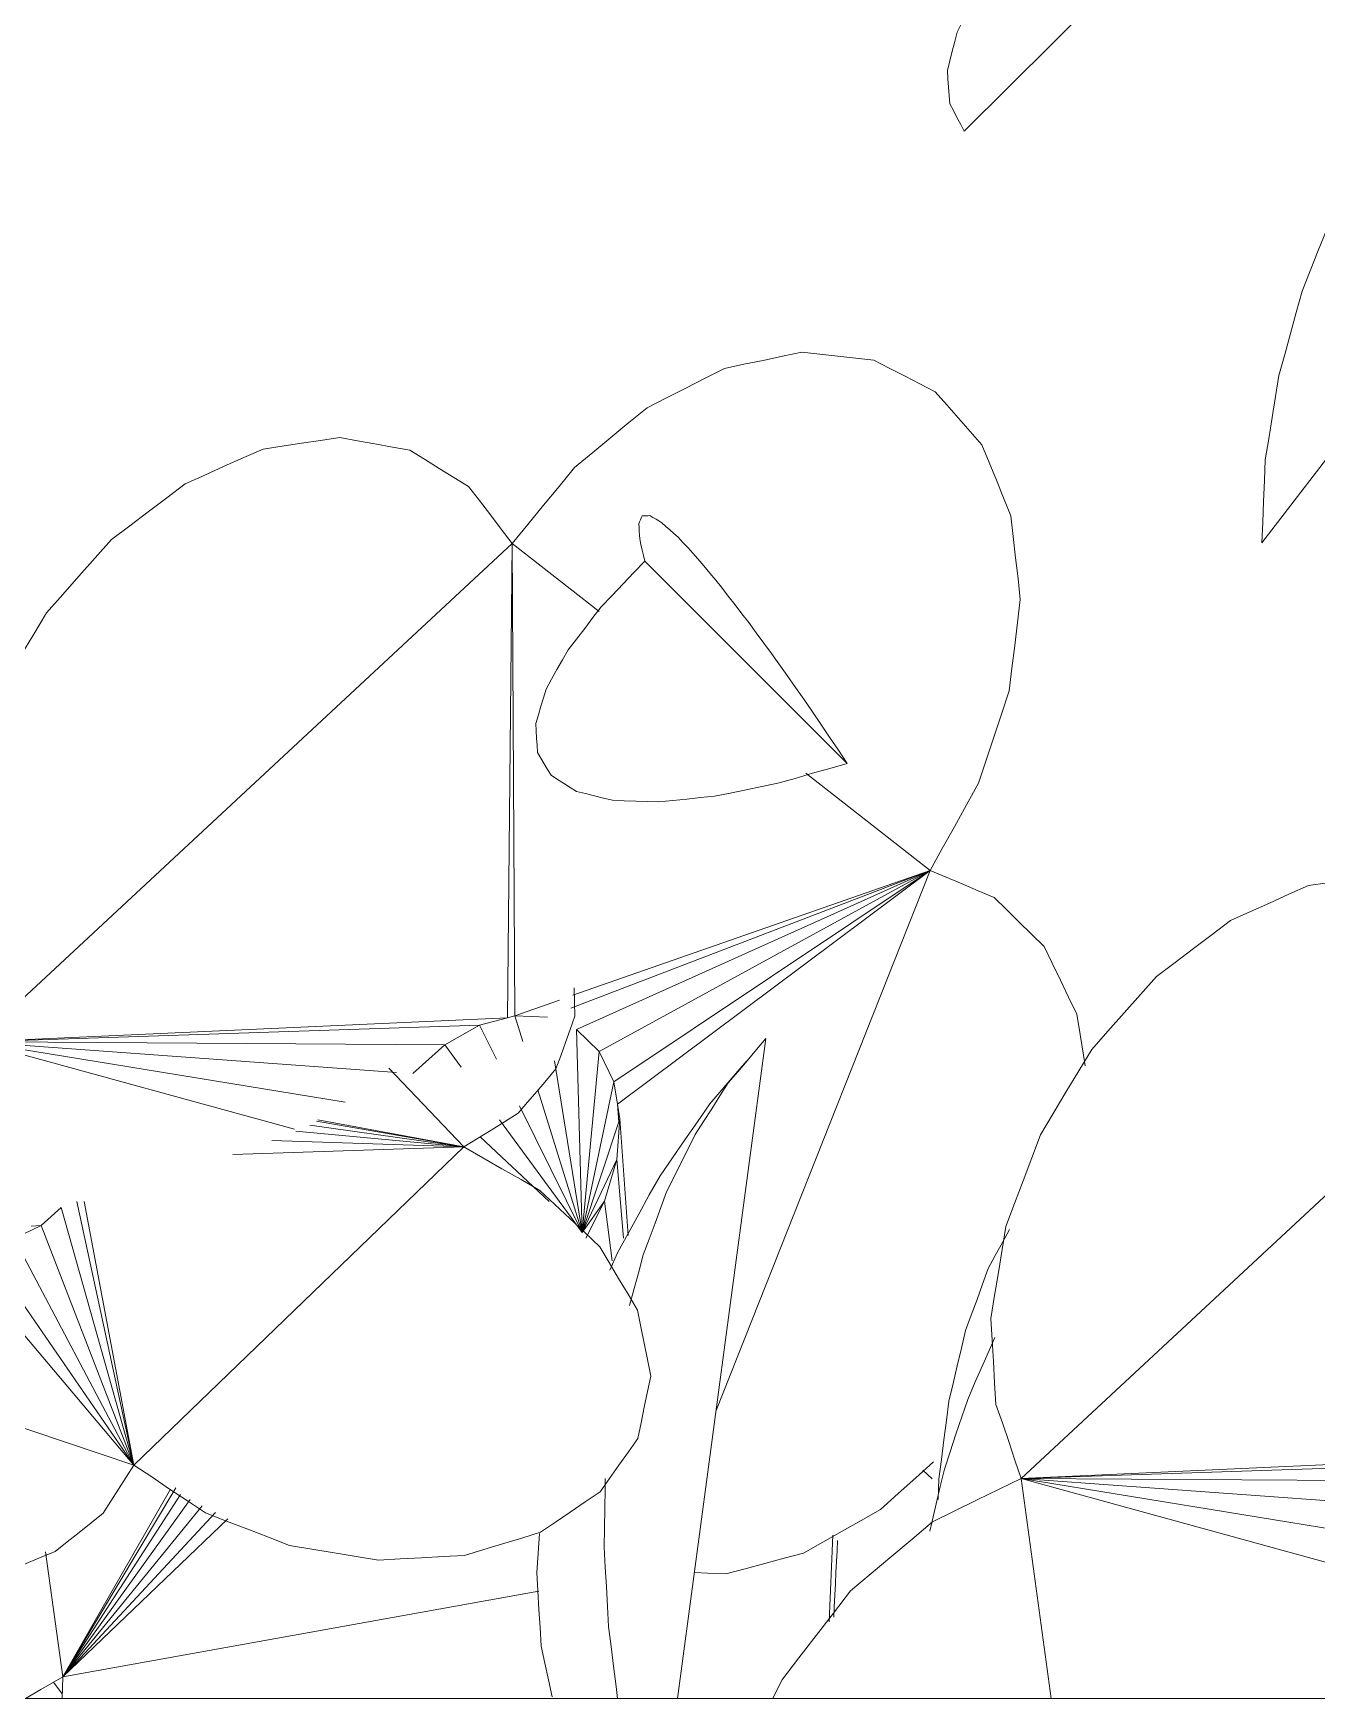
# Model space of a CAD drawing. Header units: metres. Extents: x -18.34 to -13.25, y -25.49 to -16.26.
# Drawn here: x -14.8983 to -14.8197, y -20.8112 to -20.7092 of the extents above; entities that cross this region are included whole.
import ezdxf

# ---------------------------------------------------------------- set-up
doc = ezdxf.new("R2010")
doc.units = ezdxf.units.M
for name, color, linetype, lineweight in [('Importações nas famílias', 7, 'Continuous', 5), ('Quadro estrutural', 7, 'Continuous', 5), ('Vegetação', 7, 'Continuous', 5)]:
    doc.layers.add(name, color=color, linetype=linetype, lineweight=lineweight)

# ---------------------------------------------------------------- blocks, each defined once
blk = doc.blocks.new('Planta_pergolado_12200 - plantas pergolado_skp_Component_12-V3972-Pavimento 02 - Executivo')
at = {"layer": 'Importações nas famílias', "color": 9}
blk.add_line((0.18222, 0.15956), (0.18151, 0.15902), dxfattribs=at)
blk = doc.blocks.new('Planta_pergolado_12200 - plantas pergolado_skp_Component_12-V2087-Pavimento 02 - Executivo')
at = {"layer": 'Importações nas famílias', "color": 9}
for p, q in [((0.19468, -0.10571), (0.1952, -0.1063)), ((0.19123, -0.1118), (0.18591, -0.11203)), ((0.19089, -0.11153), (0.19029, -0.11155))]:
    blk.add_line(p, q, dxfattribs=at)
at = {"layer": 'Importações nas famílias', "color": 9, "flags": 128}
for points in [[(0.18757, -0.11168), (0.18682, -0.11172), (0.18621, -0.11175)], [(0.19029, -0.11155), (0.18961, -0.11158), (0.18893, -0.11162), (0.18825, -0.11165), (0.18757, -0.11168)]]:
    blk.add_lwpolyline(points, dxfattribs=at)
blk = doc.blocks.new('Planta_pergolado_12200 - plantas pergolado_skp_Component_16-V3973-Pavimento 02 - Executivo')
blk.add_blockref('Planta_pergolado_12200 - plantas pergolado_skp_Component_12-V3972-Pavimento 02 - Executivo', (0, 0))
at = {"extrusion": (0, 0, -1), "zscale": -1, "rotation": 180}
blk.add_blockref('Planta_pergolado_12200 - plantas pergolado_skp_Component_12-V2087-Pavimento 02 - Executivo', (0, 0), dxfattribs=at)
blk = doc.blocks.new('Planta_pergolado_12200 - plantas pergolado_skp_-V4003-Pavimento 02 - Executivo')
blk.add_blockref('Planta_pergolado_12200 - plantas pergolado_skp_Component_16-V3973-Pavimento 02 - Executivo', (0, 0))
blk = doc.blocks.new('Planta_pergolado_12200 - plantas pergolado_skp_-V4061-Pavimento 02 - Executivo')
blk.add_blockref('Planta_pergolado_12200 - plantas pergolado_skp_-V4003-Pavimento 02 - Executivo', (0, 0))
blk = doc.blocks.new('Planta_pergolado_12200 - plantas pergolado_skp_Component_17-V4257-Pavimento 02 - Executivo')
at = {"layer": 'Importações nas famílias', "color": 9}
for p, q in [((0.2074, 0.18992), (0.23424, 0.19149)), ((0.21929, 0.17322), (0.23424, 0.19149)), ((0.21996, 0.17248), (0.23424, 0.19149)), ((0.22074, 0.17083), (0.23424, 0.19149)), ((0.23424, 0.19149), (0.22101, 0.16522)), ((0.23424, 0.19149), (0.22113, 0.16675)), ((0.22114, 0.16887), (0.23424, 0.19149)), ((0.23792, 0.16467), (0.23424, 0.19149)), ((0.2074, 0.18992), (0.19552, 0.15464)), ((0.2074, 0.18992), (0.2116, 0.17701)), ((0.2074, 0.18992), (0.21417, 0.17464)), ((0.2074, 0.18992), (0.21593, 0.17464)), ((0.2074, 0.18992), (0.21746, 0.17446)), ((0.2074, 0.18992), (0.21884, 0.17372)), ((0.2074, 0.18992), (0.21929, 0.17322)), ((0.20813, 0.17915), (0.2074, 0.18992)), ((0.2074, 0.18992), (0.20843, 0.17896)), ((0.2074, 0.18992), (0.20905, 0.17859)), ((0.2074, 0.18992), (0.21007, 0.17796)), ((0.21451, 0.17431), (0.21593, 0.17464)), ((0.21593, 0.17464), (0.21535, 0.174)), ((0.21593, 0.17464), (0.21746, 0.17446)), ((0.21584, 0.17305), (0.21746, 0.17446)), ((0.21884, 0.17372), (0.21665, 0.17229)), ((0.21746, 0.17446), (0.21884, 0.17372)), ((0.21884, 0.17372), (0.21929, 0.17322)), ((0.21733, 0.17128), (0.21996, 0.17248)), ((0.21929, 0.17322), (0.21996, 0.17248)), ((0.21996, 0.17248), (0.22074, 0.17083)), ((0.2181, 0.1701), (0.22074, 0.17083)), ((0.22074, 0.17083), (0.22114, 0.16887)), ((0.21904, 0.16868), (0.22114, 0.16887)), ((0.22114, 0.16887), (0.22113, 0.16675)), ((0.22022, 0.16684), (0.22113, 0.16675)), ((0.22113, 0.16675), (0.22088, 0.16549)), ((0.20902, 0.16604), (0.19552, 0.15464)), ((0.20901, 0.16392), (0.20902, 0.16604)), ((0.20901, 0.16392), (0.19552, 0.15464)), ((0.20909, 0.16353), (0.20901, 0.16392)), ((0.20909, 0.16353), (0.20941, 0.16197)), ((0.20947, 0.16277), (0.20941, 0.16197)), ((0.24531, 0.16268), (0.24456, 0.16187)), ((0.19552, 0.15464), (0.20941, 0.16197)), ((0.20941, 0.16197), (0.21019, 0.16031)), ((0.19552, 0.15464), (0.21019, 0.16031)), ((0.21016, 0.16093), (0.21019, 0.16031)), ((0.21019, 0.16031), (0.21131, 0.15908)), ((0.21131, 0.15908), (0.19552, 0.15464)), ((0.21166, 0.15812), (0.19552, 0.15464)), ((0.19552, 0.15464), (0.21166, 0.15767)), ((0.21501, 0.13441), (0.19552, 0.15464)), ((0.21454, 0.14856), (0.21501, 0.13441)), ((0.21541, 0.14617), (0.21501, 0.13441)), ((0.21598, 0.1447), (0.21501, 0.13441)), ((0.21635, 0.14385), (0.21501, 0.13441)), ((0.21658, 0.14344), (0.21501, 0.13441)), ((0.21667, 0.14336), (0.21501, 0.13441)), ((0.21501, 0.13441), (0.21984, 0.13901))]:
    blk.add_line(p, q, dxfattribs=at)
at = {"layer": 'Importações nas famílias', "color": 9, "flags": 128}
for points in [[(0.21575, 0.20615), (0.2166, 0.20666), (0.21746, 0.20716), (0.21832, 0.20766), (0.21917, 0.20817)], [(0.21917, 0.20817), (0.22006, 0.20837), (0.22094, 0.20858), (0.22183, 0.20879), (0.22271, 0.20899)], [(0.22271, 0.20899), (0.22356, 0.20889), (0.22442, 0.20878), (0.22527, 0.20868), (0.22612, 0.20857)], [(0.22612, 0.20857), (0.22688, 0.20817), (0.22764, 0.20776), (0.22841, 0.20735), (0.22917, 0.20694)], [(0.21267, 0.20308), (0.21344, 0.20385), (0.21421, 0.20462), (0.21498, 0.20538), (0.21575, 0.20615)], [(0.22917, 0.20694), (0.22979, 0.20625), (0.23041, 0.20557), (0.23103, 0.20488), (0.23165, 0.20419)], [(0.23165, 0.20419), (0.23208, 0.20328), (0.23252, 0.20236), (0.23295, 0.20145), (0.23339, 0.20053)], [(0.21014, 0.19917), (0.21077, 0.20015), (0.21141, 0.20113), (0.21204, 0.2021), (0.21267, 0.20308)], [(0.23339, 0.20053), (0.23361, 0.19945), (0.23383, 0.19836), (0.23405, 0.19728), (0.23428, 0.1962)], [(0.20835, 0.19468), (0.2088, 0.1958), (0.20925, 0.19692), (0.20969, 0.19805), (0.21014, 0.19917)], [(0.23428, 0.1962), (0.23427, 0.19502), (0.23426, 0.19384), (0.23425, 0.19267), (0.23424, 0.19149)], [(0.2074, 0.18992), (0.20764, 0.19111), (0.20787, 0.1923), (0.20811, 0.19349), (0.20835, 0.19468)], [(0.23424, 0.19149), (0.23513, 0.19176), (0.23601, 0.19203), (0.23689, 0.19229), (0.23778, 0.19256)], [(0.23778, 0.19256), (0.23864, 0.19252), (0.23951, 0.19248), (0.24037, 0.19244), (0.24123, 0.19239)], [(0.24123, 0.19239), (0.24202, 0.19204), (0.2428, 0.19169), (0.24359, 0.19134), (0.24437, 0.19099)], [(0.24437, 0.19099), (0.24502, 0.19036), (0.24567, 0.18972), (0.24633, 0.18909), (0.24698, 0.18846)], [(0.19705, 0.18822), (0.19792, 0.18867), (0.19878, 0.18911), (0.19965, 0.18956), (0.20052, 0.19001)], [(0.20052, 0.19001), (0.2014, 0.19015), (0.20228, 0.1903), (0.20316, 0.19044), (0.20405, 0.19059)], [(0.20405, 0.19059), (0.20489, 0.19042), (0.20572, 0.19025), (0.20656, 0.19009), (0.2074, 0.18992)], [(0.19388, 0.18535), (0.19467, 0.18607), (0.19547, 0.18678), (0.19626, 0.1875), (0.19705, 0.18822)], [(0.24698, 0.18846), (0.24745, 0.18758), (0.24793, 0.18671), (0.2484, 0.18583), (0.24888, 0.18496)], [(0.19123, 0.18158), (0.19189, 0.18252), (0.19256, 0.18347), (0.19322, 0.18441), (0.19388, 0.18535)], [(0.24888, 0.18496), (0.24915, 0.1839), (0.24941, 0.18285), (0.24968, 0.18179), (0.24994, 0.18074)], [(0.18928, 0.17719), (0.18977, 0.17829), (0.19026, 0.17938), (0.19074, 0.18048), (0.19123, 0.18158)], [(0.24994, 0.18074), (0.24998, 0.17957), (0.25002, 0.17841), (0.25006, 0.17725), (0.2501, 0.17608)], [(0.18816, 0.17245), (0.18844, 0.17364), (0.18872, 0.17482), (0.189, 0.176), (0.18928, 0.17719)], [(0.2501, 0.17608), (0.24991, 0.17489), (0.24971, 0.17369), (0.24952, 0.1725), (0.24933, 0.1713)], [(0.18794, 0.16771), (0.18799, 0.1689), (0.18805, 0.17008), (0.1881, 0.17127), (0.18816, 0.17245)], [(0.24933, 0.1713), (0.24892, 0.17016), (0.24851, 0.16902), (0.24811, 0.16788), (0.2477, 0.16674)], [(0.18864, 0.16328), (0.18847, 0.16439), (0.18829, 0.16549), (0.18812, 0.1666), (0.18794, 0.16771)], [(0.2477, 0.16674), (0.2471, 0.16572), (0.2465, 0.16471), (0.2459, 0.1637), (0.24531, 0.16268)], [(0.19022, 0.15946), (0.18983, 0.16041), (0.18943, 0.16137), (0.18904, 0.16232), (0.18864, 0.16328)], [(0.19257, 0.15651), (0.19198, 0.15725), (0.19139, 0.15799), (0.19081, 0.15872), (0.19022, 0.15946)], [(0.19552, 0.15464), (0.19478, 0.15511), (0.19404, 0.15558), (0.1933, 0.15605), (0.19257, 0.15651)], [(0.19259, 0.15024), (0.19332, 0.15134), (0.19405, 0.15244), (0.19479, 0.15354), (0.19552, 0.15464)], [(0.1906, 0.14509), (0.1911, 0.14638), (0.19159, 0.14766), (0.19209, 0.14895), (0.19259, 0.15024)], [(0.1897, 0.13964), (0.18992, 0.14101), (0.19015, 0.14237), (0.19037, 0.14373), (0.1906, 0.14509)], [(0.18998, 0.13437), (0.18991, 0.13569), (0.18984, 0.13701), (0.18977, 0.13832), (0.1897, 0.13964)], [(0.19141, 0.12971), (0.19105, 0.13087), (0.19069, 0.13204), (0.19034, 0.1332), (0.18998, 0.13437)], [(0.21501, 0.13441), (0.21434, 0.13325), (0.21367, 0.13208), (0.21301, 0.13091), (0.21234, 0.12975)], [(0.21707, 0.13109), (0.21655, 0.13192), (0.21604, 0.13275), (0.21553, 0.13358), (0.21501, 0.13441)], [(0.2198, 0.12877), (0.21911, 0.12935), (0.21843, 0.12993), (0.21775, 0.13051), (0.21707, 0.13109)], [(0.19387, 0.12607), (0.19326, 0.12698), (0.19264, 0.12789), (0.19203, 0.1288), (0.19141, 0.12971)], [(0.21234, 0.12975), (0.21148, 0.12883), (0.21062, 0.12792), (0.20976, 0.12701), (0.2089, 0.12609)], [(0.22302, 0.12761), (0.22221, 0.1279), (0.22141, 0.12819), (0.2206, 0.12848), (0.2198, 0.12877)], [(0.22476, 0.12765), (0.22389, 0.12763), (0.22302, 0.12761)], [(0.19715, 0.12375), (0.19633, 0.12433), (0.19551, 0.12491), (0.19469, 0.12549), (0.19387, 0.12607)], [(0.2089, 0.12609), (0.20793, 0.12551), (0.20695, 0.12493), (0.20598, 0.12435), (0.205, 0.12377)], [(0.20097, 0.12296), (0.20002, 0.12316), (0.19906, 0.12336), (0.19811, 0.12355), (0.19715, 0.12375)], [(0.205, 0.12377), (0.20399, 0.12357), (0.20299, 0.12336), (0.20198, 0.12316), (0.20097, 0.12296)]]:
    blk.add_lwpolyline(points, dxfattribs=at)
blk = doc.blocks.new('Planta_pergolado_12200 - plantas pergolado_skp_Component_16-V4258-Pavimento 02 - Executivo')
blk.add_blockref('Planta_pergolado_12200 - plantas pergolado_skp_Component_17-V4257-Pavimento 02 - Executivo', (0, 0))
blk = doc.blocks.new('Planta_pergolado_12200 - plantas pergolado_skp_Component_17-V4276-Pavimento 02 - Executivo')
at = {"layer": 'Importações nas famílias', "color": 9}
for p, q in [((0.18234, 0.11493), (0.18121, 0.11548)), ((0.1947, 0.10026), (0.18121, 0.09842)), ((0.18814, 0.07639), (0.1947, 0.10026)), ((0.19059, 0.07515), (0.1947, 0.10026)), ((0.19276, 0.07349), (0.1947, 0.10026)), ((0.19451, 0.07154), (0.1947, 0.10026)), ((0.1947, 0.10026), (0.22524, 0.06741)), ((0.19571, 0.06941), (0.1947, 0.10026)), ((0.19618, 0.06769), (0.1947, 0.10026)), ((0.18121, 0.08037), (0.18814, 0.07639)), ((0.18558, 0.07714), (0.18121, 0.07975)), ((0.18308, 0.07733), (0.18121, 0.07854)), ((0.18121, 0.07702), (0.18308, 0.07733)), ((0.18301, 0.06312), (0.18308, 0.07733)), ((0.18301, 0.06312), (0.18558, 0.07714)), ((0.18308, 0.07733), (0.18558, 0.07714)), ((0.18558, 0.07714), (0.18814, 0.07639)), ((0.18301, 0.06312), (0.18814, 0.07639)), ((0.19059, 0.07515), (0.18814, 0.07639)), ((0.18301, 0.06312), (0.18121, 0.07454)), ((0.18301, 0.06312), (0.19059, 0.07515)), ((0.19276, 0.07349), (0.19059, 0.07515)), ((0.18301, 0.06312), (0.19276, 0.07349)), ((0.19451, 0.07154), (0.19276, 0.07349)), ((0.18301, 0.06312), (0.19451, 0.07154)), ((0.19571, 0.06941), (0.19451, 0.07154)), ((0.18301, 0.06312), (0.19571, 0.06941)), ((0.19618, 0.06769), (0.19571, 0.06941)), ((0.18301, 0.06312), (0.18121, 0.06887)), ((0.19629, 0.06726), (0.19618, 0.06769)), ((0.22524, 0.06741), (0.19618, 0.06769)), ((0.19629, 0.06726), (0.22524, 0.06741)), ((0.22524, 0.06741), (0.22106, 0.06208)), ((0.18121, 0.06697), (0.18301, 0.06312)), ((0.18301, 0.06312), (0.19629, 0.06726)), ((0.19621, 0.06524), (0.19629, 0.06726)), ((0.2052, 0.0418), (0.19629, 0.06726)), ((0.18301, 0.06312), (0.18121, 0.06599)), ((0.18301, 0.06312), (0.18121, 0.06536)), ((0.18301, 0.06312), (0.18121, 0.06491)), ((0.18121, 0.06453), (0.18301, 0.06312)), ((0.18301, 0.06312), (0.19621, 0.06524)), ((0.19546, 0.06347), (0.19621, 0.06524)), ((0.2052, 0.0418), (0.19621, 0.06524)), ((0.18301, 0.06312), (0.18121, 0.06414)), ((0.18121, 0.06396), (0.18247, 0.063)), ((0.18301, 0.06312), (0.19546, 0.06347)), ((0.19411, 0.06209), (0.19546, 0.06347)), ((0.19546, 0.06347), (0.2052, 0.0418)), ((0.18121, 0.06273), (0.18247, 0.063)), ((0.18247, 0.063), (0.18301, 0.06312)), ((0.18247, 0.063), (0.18492, 0.06175)), ((0.18301, 0.06312), (0.18748, 0.06101)), ((0.18998, 0.06082), (0.18301, 0.06312)), ((0.18301, 0.06312), (0.19411, 0.06209)), ((0.18301, 0.06312), (0.19224, 0.06118)), ((0.18492, 0.06175), (0.18301, 0.06312)), ((0.18121, 0.06127), (0.18479, 0.06174)), ((0.18492, 0.06175), (0.18748, 0.06101)), ((0.19224, 0.06118), (0.19411, 0.06209)), ((0.19411, 0.06209), (0.2052, 0.0418)), ((0.18228, 0.06056), (0.18748, 0.06101)), ((0.18282, 0.0603), (0.18998, 0.06082)), ((0.18748, 0.06101), (0.18998, 0.06082)), ((0.18978, 0.06088), (0.19088, 0.06096)), ((0.18998, 0.06082), (0.19088, 0.06096)), ((0.19088, 0.06096), (0.19224, 0.06118)), ((0.19088, 0.06096), (0.2052, 0.0418)), ((0.19224, 0.06118), (0.2052, 0.0418)), ((0.18121, 0.05131), (0.2052, 0.0418)), ((0.21116, 0.04942), (0.2052, 0.0418))]:
    blk.add_line(p, q, dxfattribs=at)
at = {"layer": 'Importações nas famílias', "color": 9, "flags": 128}
for points in [[(0.18781, 0.11072), (0.18644, 0.11177), (0.18508, 0.11282), (0.18371, 0.11388), (0.18234, 0.11493)], [(0.19205, 0.10569), (0.19099, 0.10695), (0.18993, 0.1082), (0.18887, 0.10946), (0.18781, 0.11072)], [(0.1947, 0.10026), (0.19404, 0.10162), (0.19338, 0.10297), (0.19272, 0.10433), (0.19205, 0.10569)], [(0.20449, 0.10213), (0.20318, 0.10205), (0.20186, 0.10197), (0.20055, 0.10189), (0.19923, 0.10181)], [(0.21013, 0.1012), (0.20872, 0.10143), (0.20731, 0.10166), (0.2059, 0.10189), (0.20449, 0.10213)], [(0.19923, 0.10181), (0.1981, 0.10142), (0.19697, 0.10103), (0.19583, 0.10065), (0.1947, 0.10026)], [(0.21575, 0.09909), (0.21435, 0.09962), (0.21294, 0.10015), (0.21154, 0.10067), (0.21013, 0.1012)], [(0.22098, 0.09594), (0.21968, 0.09673), (0.21837, 0.09752), (0.21706, 0.0983), (0.21575, 0.09909)], [(0.22546, 0.09197), (0.22434, 0.09296), (0.22322, 0.09395), (0.2221, 0.09495), (0.22098, 0.09594)], [(0.22889, 0.08744), (0.22803, 0.08857), (0.22717, 0.0897), (0.22632, 0.09084), (0.22546, 0.09197)], [(0.23102, 0.08267), (0.23049, 0.08386), (0.22995, 0.08505), (0.22942, 0.08625), (0.22889, 0.08744)], [(0.23172, 0.07797), (0.23154, 0.07915), (0.23137, 0.08032), (0.2312, 0.08149), (0.23102, 0.08267)], [(0.23094, 0.07368), (0.23113, 0.07475), (0.23133, 0.07583), (0.23152, 0.0769), (0.23172, 0.07797)], [(0.22873, 0.07008), (0.22928, 0.07098), (0.22983, 0.07188), (0.23038, 0.07278), (0.23094, 0.07368)], [(0.22524, 0.06741), (0.22611, 0.06808), (0.22698, 0.06874), (0.22785, 0.06941), (0.22873, 0.07008)], [(0.22989, 0.06358), (0.22873, 0.06454), (0.22756, 0.0655), (0.2264, 0.06646), (0.22524, 0.06741)], [(0.23355, 0.05914), (0.23263, 0.06025), (0.23172, 0.06136), (0.23081, 0.06247), (0.22989, 0.06358)], [(0.23595, 0.05439), (0.23535, 0.05558), (0.23475, 0.05677), (0.23415, 0.05796), (0.23355, 0.05914)], [(0.23695, 0.04966), (0.2367, 0.05084), (0.23645, 0.05202), (0.2362, 0.05321), (0.23595, 0.05439)], [(0.23646, 0.04526), (0.23658, 0.04636), (0.2367, 0.04746), (0.23683, 0.04856), (0.23695, 0.04966)], [(0.23453, 0.0415), (0.23501, 0.04244), (0.23549, 0.04338), (0.23598, 0.04432), (0.23646, 0.04526)], [(0.20355, 0.03789), (0.20396, 0.03886), (0.20437, 0.03984), (0.20479, 0.04082), (0.2052, 0.0418)], [(0.2052, 0.0418), (0.20653, 0.04106), (0.20787, 0.04032), (0.2092, 0.03958), (0.21054, 0.03884)], [(0.23127, 0.03863), (0.23209, 0.03935), (0.2329, 0.04006), (0.23371, 0.04078), (0.23453, 0.0415)], [(0.21054, 0.03884), (0.21195, 0.03837), (0.21337, 0.0379), (0.21478, 0.03743), (0.2162, 0.03696)], [(0.20054, 0.03482), (0.20129, 0.03559), (0.20204, 0.03635), (0.2028, 0.03712), (0.20355, 0.03789)], [(0.22693, 0.03685), (0.22802, 0.03729), (0.2291, 0.03774), (0.23019, 0.03818), (0.23127, 0.03863)], [(0.2162, 0.03696), (0.21759, 0.03679), (0.21899, 0.03662)], [(0.22337, 0.03645), (0.22436, 0.03656), (0.22564, 0.03671), (0.22693, 0.03685)], [(0.1964, 0.03281), (0.19743, 0.03331), (0.19847, 0.03382), (0.19951, 0.03432), (0.20054, 0.03482)], [(0.19139, 0.03199), (0.19264, 0.0322), (0.19389, 0.0324), (0.19514, 0.03261), (0.1964, 0.03281)], [(0.18797, 0.03226), (0.18862, 0.03221), (0.19, 0.0321), (0.19139, 0.03199)]]:
    blk.add_lwpolyline(points, dxfattribs=at)
blk = doc.blocks.new('Planta_pergolado_12200 - plantas pergolado_skp_Component_16-V4277-Pavimento 02 - Executivo')
blk.add_blockref('Planta_pergolado_12200 - plantas pergolado_skp_Component_17-V4276-Pavimento 02 - Executivo', (0, 0))
blk = doc.blocks.new('Planta_pergolado_12200 - plantas pergolado_skp_Component_12-V2465-Pavimento 02 - Executivo')
at = {"layer": 'Importações nas famílias', "color": 9}
for p, q in [((0.29165, -0.05509), (0.25202, -0.08551)), ((0.29337, -0.06061), (0.29364, -0.0597))]:
    blk.add_line(p, q, dxfattribs=at)
at = {"layer": 'Importações nas famílias', "color": 9, "flags": 128}
for points in [[(0.29141, -0.06464), (0.2919, -0.06363), (0.29239, -0.06263), (0.29288, -0.06162), (0.29337, -0.06061)], [(0.28874, -0.06854), (0.28941, -0.06757), (0.29007, -0.06659), (0.29074, -0.06562), (0.29141, -0.06464)], [(0.28542, -0.07221), (0.28625, -0.0713), (0.28708, -0.07038), (0.28791, -0.06946), (0.28874, -0.06854)], [(0.28153, -0.07558), (0.28251, -0.07474), (0.28348, -0.0739), (0.28445, -0.07305), (0.28542, -0.07221)], [(0.27717, -0.07855), (0.27826, -0.0778), (0.27935, -0.07706), (0.28044, -0.07632), (0.28153, -0.07558)], [(0.27243, -0.08106), (0.27362, -0.08043), (0.2748, -0.0798), (0.27598, -0.07918), (0.27717, -0.07855)], [(0.26743, -0.08305), (0.26868, -0.08255), (0.26993, -0.08206), (0.27118, -0.08156), (0.27243, -0.08106)], [(0.26228, -0.08448), (0.26356, -0.08412), (0.26485, -0.08377), (0.26614, -0.08341), (0.26743, -0.08305)], [(0.2571, -0.08531), (0.25839, -0.0851), (0.25969, -0.08489), (0.26098, -0.08469), (0.26228, -0.08448)], [(0.25202, -0.08551), (0.25329, -0.08546), (0.25456, -0.08541), (0.25583, -0.08536), (0.2571, -0.08531)]]:
    blk.add_lwpolyline(points, dxfattribs=at)
blk = doc.blocks.new('Planta_pergolado_12200 - plantas pergolado_skp_Component_12-V1346-Pavimento 02 - Executivo')
at = {"layer": 'Importações nas famílias', "color": 9}
blk.add_line((0.1515, -0.12219), (0.12066, -0.15316), dxfattribs=at)
at = {"layer": 'Importações nas famílias', "color": 9, "flags": 128}
for points in [[(0.14923, -0.12704), (0.1498, -0.12583), (0.15036, -0.12462), (0.15093, -0.1234), (0.1515, -0.12219)], [(0.1515, -0.12219), (0.15149, -0.12306), (0.15148, -0.12393), (0.15148, -0.1248), (0.15147, -0.12567)], [(0.15147, -0.12567), (0.15133, -0.12653), (0.1512, -0.12739), (0.15106, -0.12825), (0.15092, -0.12911)], [(0.14669, -0.13179), (0.14733, -0.1306), (0.14796, -0.12942), (0.1486, -0.12823), (0.14923, -0.12704)], [(0.15092, -0.12911), (0.15065, -0.12994), (0.15039, -0.13078), (0.15012, -0.13162), (0.14985, -0.13245)], [(0.14394, -0.13632), (0.14463, -0.13519), (0.14532, -0.13405), (0.146, -0.13292), (0.14669, -0.13179)], [(0.14985, -0.13245), (0.14946, -0.13326), (0.14907, -0.13407), (0.14867, -0.13487), (0.14828, -0.13568)], [(0.14828, -0.13568), (0.14776, -0.13644), (0.14725, -0.13721), (0.14673, -0.13797), (0.14622, -0.13874)], [(0.14104, -0.14052), (0.14176, -0.13947), (0.14249, -0.13842), (0.14321, -0.13737), (0.14394, -0.13632)], [(0.14622, -0.13874), (0.14559, -0.13946), (0.14496, -0.14018), (0.14432, -0.14089), (0.14369, -0.14161)], [(0.13806, -0.1443), (0.13881, -0.14335), (0.13955, -0.14241), (0.1403, -0.14146), (0.14104, -0.14052)], [(0.14369, -0.14161), (0.14295, -0.14227), (0.14221, -0.14293), (0.14147, -0.14359), (0.14073, -0.14425)], [(0.13507, -0.14757), (0.13582, -0.14675), (0.13657, -0.14593), (0.13731, -0.14512), (0.13806, -0.1443)], [(0.14073, -0.14425), (0.13989, -0.14485), (0.13905, -0.14545), (0.1382, -0.14604), (0.13736, -0.14664)], [(0.13736, -0.14664), (0.13643, -0.14717), (0.1355, -0.1477), (0.13456, -0.14822), (0.13393, -0.14858)], [(0.13214, -0.15024), (0.13287, -0.14957), (0.13361, -0.14891), (0.13434, -0.14824), (0.13507, -0.14757)], [(0.12934, -0.15227), (0.13004, -0.15176), (0.13074, -0.15126), (0.13144, -0.15075), (0.13214, -0.15024)], [(0.12673, -0.1536), (0.12739, -0.15327), (0.12804, -0.15293), (0.12869, -0.1526), (0.12934, -0.15227)], [(0.12066, -0.15316), (0.12108, -0.15338), (0.1215, -0.15361), (0.12192, -0.15383), (0.12234, -0.15405)], [(0.12234, -0.15405), (0.12285, -0.15409), (0.12336, -0.15412), (0.12387, -0.15416), (0.12438, -0.1542)], [(0.12438, -0.1542), (0.12497, -0.15405), (0.12556, -0.1539), (0.12615, -0.15375), (0.12673, -0.1536)]]:
    blk.add_lwpolyline(points, dxfattribs=at)
blk = doc.blocks.new('Planta_pergolado_12200 - plantas pergolado_skp_Component_12-V4286-Pavimento 02 - Executivo')
at = {"layer": 'Importações nas famílias', "color": 9}
for p, q in [((0.20853, 0.125), (0.20746, 0.12547)), ((0.18121, 0.12132), (0.22166, 0.11591))]:
    blk.add_line(p, q, dxfattribs=at)
at = {"layer": 'Importações nas famílias', "color": 9, "flags": 128}
for points in [[(0.18443, 0.12967), (0.18339, 0.12945), (0.18236, 0.12923), (0.18132, 0.129)], [(0.18894, 0.12995), (0.18781, 0.12988), (0.18668, 0.12981), (0.18556, 0.12974), (0.18443, 0.12967)], [(0.19133, 0.12978), (0.19013, 0.12987), (0.18894, 0.12995)], [(0.18121, 0.12499), (0.18196, 0.12508), (0.18319, 0.12524), (0.18441, 0.12539), (0.18563, 0.12555)], [(0.18563, 0.12555), (0.18685, 0.12561), (0.18806, 0.12568), (0.18927, 0.12575), (0.19048, 0.12582)], [(0.19048, 0.12582), (0.19167, 0.1258), (0.19286, 0.12578), (0.19405, 0.12576), (0.1947, 0.12575)], [(0.21324, 0.12239), (0.21207, 0.12305), (0.21089, 0.1237), (0.20971, 0.12435), (0.20853, 0.125)], [(0.20529, 0.12426), (0.20633, 0.12398), (0.20736, 0.1237), (0.2084, 0.12342)], [(0.2084, 0.12342), (0.20937, 0.12306), (0.21033, 0.1227), (0.2113, 0.12235), (0.21226, 0.12199)], [(0.21226, 0.12199), (0.21314, 0.12155), (0.21402, 0.12111), (0.2149, 0.12068), (0.21578, 0.12024)], [(0.21765, 0.11934), (0.21655, 0.1201), (0.21545, 0.12087), (0.21435, 0.12163), (0.21324, 0.12239)], [(0.21578, 0.12024), (0.21657, 0.11973), (0.21735, 0.11923), (0.21814, 0.11872), (0.21893, 0.11821)], [(0.22029, 0.11708), (0.21965, 0.11762), (0.21865, 0.11848), (0.21765, 0.11934)], [(0.21893, 0.11821), (0.21961, 0.11763), (0.22029, 0.11706), (0.22097, 0.11649), (0.22166, 0.11591)]]:
    blk.add_lwpolyline(points, dxfattribs=at)
blk = doc.blocks.new('Planta_pergolado_12200 - plantas pergolado_skp_Component_12-V2467-Pavimento 02 - Executivo')
at = {"layer": 'Importações nas famílias', "color": 9}
blk.add_line((0.19468, -0.10531), (0.19341, -0.10536), dxfattribs=at)
at = {"layer": 'Importações nas famílias', "color": 9, "flags": 128}
for points in [[(0.20995, -0.10098), (0.20915, -0.10142), (0.20836, -0.10185), (0.20756, -0.10228)], [(0.19954, -0.10354), (0.20061, -0.10308), (0.20167, -0.10261), (0.20273, -0.10215), (0.20334, -0.10188)], [(0.20756, -0.10228), (0.20661, -0.10263), (0.20566, -0.10297), (0.20471, -0.10332), (0.20376, -0.10367)], [(0.19527, -0.10497), (0.19634, -0.10462), (0.19741, -0.10426), (0.19848, -0.1039), (0.19954, -0.10354)], [(0.20376, -0.10367), (0.20268, -0.10392), (0.2016, -0.10418), (0.20052, -0.10443), (0.19943, -0.10469)], [(0.19148, -0.10586), (0.19209, -0.10572), (0.19315, -0.10547), (0.19421, -0.10522), (0.19527, -0.10497)], [(0.19943, -0.10469), (0.19825, -0.10484), (0.19706, -0.105), (0.19587, -0.10515), (0.19468, -0.10531)]]:
    blk.add_lwpolyline(points, dxfattribs=at)
blk = doc.blocks.new('Planta_pergolado_12200 - plantas pergolado_skp_Component_12-V2452-Pavimento 02 - Executivo')
at = {"layer": 'Importações nas famílias', "color": 9}
blk.add_line((0.21175, -0.04688), (0.22415, -0.05928), dxfattribs=at)
at = {"layer": 'Importações nas famílias', "color": 9, "flags": 128}
for points in [[(0.21054, -0.05114), (0.21084, -0.05007), (0.21115, -0.04901), (0.21145, -0.04794), (0.21175, -0.04688)], [(0.21175, -0.04688), (0.21256, -0.04742), (0.21336, -0.04796), (0.21416, -0.04851), (0.21497, -0.04905)], [(0.21497, -0.04905), (0.21569, -0.04955), (0.21641, -0.05006), (0.21714, -0.05056), (0.21786, -0.05107)], [(0.20975, -0.05502), (0.20994, -0.05405), (0.21014, -0.05308), (0.21034, -0.05211), (0.21054, -0.05114)], [(0.21786, -0.05107), (0.21849, -0.05153), (0.21913, -0.052), (0.21976, -0.05246), (0.2204, -0.05292)], [(0.2204, -0.05292), (0.22093, -0.05334), (0.22147, -0.05375), (0.22201, -0.05417), (0.22255, -0.05458)], [(0.2094, -0.05842), (0.20948, -0.05757), (0.20957, -0.05672), (0.20966, -0.05587), (0.20975, -0.05502)], [(0.22255, -0.05458), (0.22299, -0.05494), (0.22342, -0.05531), (0.22386, -0.05567), (0.2243, -0.05603)], [(0.2243, -0.05603), (0.22463, -0.05634), (0.22496, -0.05664), (0.22529, -0.05695), (0.22562, -0.05725)], [(0.22562, -0.05725), (0.22584, -0.0575), (0.22606, -0.05775), (0.22628, -0.05799), (0.2265, -0.05824)], [(0.2095, -0.06126), (0.20947, -0.06055), (0.20945, -0.05984), (0.20942, -0.05913), (0.2094, -0.05842)], [(0.2265, -0.05824), (0.22661, -0.05842), (0.22672, -0.0586), (0.22683, -0.05879), (0.22694, -0.05897)], [(0.22694, -0.05897), (0.22693, -0.05909), (0.22693, -0.05921), (0.22692, -0.05933), (0.22692, -0.05945)], [(0.22415, -0.05928), (0.22345, -0.05995), (0.22275, -0.06062), (0.22205, -0.06129), (0.22135, -0.06196)], [(0.22551, -0.0596), (0.22517, -0.05952), (0.22483, -0.05944), (0.22449, -0.05936), (0.22415, -0.05928)], [(0.22644, -0.05966), (0.22621, -0.05964), (0.22598, -0.05963), (0.22575, -0.05962), (0.22551, -0.0596)], [(0.22692, -0.05945), (0.2268, -0.0595), (0.22668, -0.05955), (0.22656, -0.05961), (0.22644, -0.05966)], [(0.21004, -0.06348), (0.20991, -0.06293), (0.20977, -0.06237), (0.20963, -0.06182), (0.2095, -0.06126)], [(0.22135, -0.06196), (0.22069, -0.06247), (0.22003, -0.06297), (0.21937, -0.06348), (0.21871, -0.06399)], [(0.21103, -0.06503), (0.21078, -0.06464), (0.21054, -0.06426), (0.21029, -0.06387), (0.21004, -0.06348)], [(0.21871, -0.06399), (0.21811, -0.06433), (0.21751, -0.06467), (0.21691, -0.065), (0.21631, -0.06534)], [(0.21242, -0.06586), (0.21207, -0.06566), (0.21173, -0.06545), (0.21138, -0.06524), (0.21103, -0.06503)], [(0.2142, -0.06597), (0.21376, -0.06594), (0.21331, -0.06592), (0.21287, -0.06589), (0.21242, -0.06586)], [(0.21631, -0.06534), (0.21578, -0.0655), (0.21526, -0.06565), (0.21473, -0.06581), (0.2142, -0.06597)]]:
    blk.add_lwpolyline(points, dxfattribs=at)
blk = doc.blocks.new('Planta_pergolado_12200 - plantas pergolado_skp_Component_17-V4287-Pavimento 02 - Executivo')
at = {"layer": 'Importações nas famílias', "color": 9}
for p, q in [((0.21609, 0.14479), (0.22145, 0.1643)), ((0.21775, 0.14169), (0.22145, 0.1643)), ((0.21958, 0.13854), (0.22145, 0.1643)), ((0.22126, 0.13558), (0.22145, 0.1643)), ((0.22145, 0.1643), (0.25199, 0.13146)), ((0.22247, 0.13345), (0.22145, 0.1643)), ((0.22293, 0.13174), (0.22145, 0.1643)), ((0.19021, 0.16004), (0.18255, 0.15899)), ((0.18255, 0.15899), (0.18121, 0.15903)), ((0.19372, 0.15178), (0.18255, 0.15899)), ((0.18255, 0.15899), (0.19341, 0.15119)), ((0.18255, 0.15899), (0.19303, 0.15044)), ((0.19412, 0.15207), (0.18255, 0.15899)), ((0.18255, 0.15899), (0.19405, 0.15239)), ((0.18779, 0.12981), (0.18255, 0.15899)), ((0.19222, 0.14887), (0.18255, 0.15899)), ((0.19261, 0.14963), (0.18255, 0.15899)), ((0.22126, 0.13558), (0.21951, 0.13754)), ((0.2199, 0.13458), (0.22126, 0.13558)), ((0.22247, 0.13345), (0.22126, 0.13558)), ((0.21166, 0.12918), (0.21563, 0.13341)), ((0.22038, 0.13242), (0.22247, 0.13345)), ((0.22293, 0.13174), (0.22247, 0.13345)), ((0.20976, 0.12716), (0.21667, 0.13222)), ((0.22305, 0.1313), (0.22293, 0.13174)), ((0.25199, 0.13146), (0.22293, 0.13174)), ((0.20976, 0.12716), (0.21752, 0.131)), ((0.22146, 0.13081), (0.22305, 0.1313)), ((0.22296, 0.12928), (0.22305, 0.1313)), ((0.22305, 0.1313), (0.25199, 0.13146)), ((0.22401, 0.12855), (0.22305, 0.1313)), ((0.25199, 0.13146), (0.24782, 0.12612)), ((0.20976, 0.12716), (0.21851, 0.12989)), ((0.20976, 0.12716), (0.22028, 0.12885)), ((0.23195, 0.10584), (0.22351, 0.12785)), ((0.23195, 0.10584), (0.2243, 0.12773)), ((0.20942, 0.12694), (0.21168, 0.1258)), ((0.20976, 0.12716), (0.22221, 0.12752)), ((0.20976, 0.12716), (0.21424, 0.12505)), ((0.21673, 0.12486), (0.20976, 0.12716)), ((0.20976, 0.12716), (0.22086, 0.12613)), ((0.20976, 0.12716), (0.21899, 0.12523)), ((0.21168, 0.1258), (0.20976, 0.12716)), ((0.22086, 0.12613), (0.22221, 0.12752)), ((0.22221, 0.12752), (0.23195, 0.10584)), ((0.20803, 0.12532), (0.21168, 0.1258)), ((0.21168, 0.1258), (0.21424, 0.12505)), ((0.21899, 0.12523), (0.22086, 0.12613)), ((0.22086, 0.12613), (0.23195, 0.10584)), ((0.20943, 0.12463), (0.21424, 0.12505)), ((0.20958, 0.12434), (0.21673, 0.12486)), ((0.21424, 0.12505), (0.21673, 0.12486)), ((0.21653, 0.12492), (0.21764, 0.12501)), ((0.21673, 0.12486), (0.21764, 0.12501)), ((0.21764, 0.12501), (0.21899, 0.12523)), ((0.21764, 0.12501), (0.23195, 0.10584)), ((0.21899, 0.12523), (0.23195, 0.10584)), ((0.19887, 0.11896), (0.23195, 0.10584)), ((0.23791, 0.11346), (0.23195, 0.10584))]:
    blk.add_line(p, q, dxfattribs=at)
at = {"layer": 'Importações nas famílias', "color": 9, "flags": 128}
for points in [[(0.24774, 0.15998), (0.24643, 0.16077), (0.24512, 0.16156), (0.24381, 0.16235), (0.24251, 0.16313)], [(0.18121, 0.16128), (0.18176, 0.16033), (0.18255, 0.15899)], [(0.25222, 0.15601), (0.2511, 0.157), (0.24998, 0.158), (0.24886, 0.15899), (0.24774, 0.15998)], [(0.25564, 0.15148), (0.25478, 0.15261), (0.25393, 0.15375), (0.25307, 0.15488), (0.25222, 0.15601)], [(0.25777, 0.14671), (0.25724, 0.1479), (0.25671, 0.1491), (0.25617, 0.15029), (0.25564, 0.15148)], [(0.25847, 0.14202), (0.2583, 0.14319), (0.25812, 0.14436), (0.25795, 0.14554), (0.25777, 0.14671)], [(0.25769, 0.13772), (0.25789, 0.13879), (0.25808, 0.13987), (0.25828, 0.14094), (0.25847, 0.14202)], [(0.25548, 0.13412), (0.25603, 0.13502), (0.25658, 0.13592), (0.25714, 0.13682), (0.25769, 0.13772)], [(0.25199, 0.13146), (0.25286, 0.13212), (0.25373, 0.13279), (0.25461, 0.13345), (0.25548, 0.13412)], [(0.25664, 0.12763), (0.25548, 0.12858), (0.25432, 0.12954), (0.25315, 0.1305), (0.25199, 0.13146)], [(0.2603, 0.12319), (0.25939, 0.1243), (0.25847, 0.12541), (0.25756, 0.12652), (0.25664, 0.12763)], [(0.26271, 0.11844), (0.26211, 0.11962), (0.2615, 0.12081), (0.2609, 0.122), (0.2603, 0.12319)], [(0.18893, 0.12029), (0.18889, 0.11949), (0.18885, 0.11837)], [(0.18885, 0.11837), (0.18917, 0.11717), (0.18949, 0.11598), (0.18981, 0.11479), (0.19013, 0.1136)], [(0.2637, 0.1137), (0.26345, 0.11488), (0.2632, 0.11607), (0.26296, 0.11725), (0.26271, 0.11844)], [(0.19013, 0.1136), (0.1908, 0.11242), (0.19147, 0.11124), (0.19213, 0.11007), (0.1928, 0.10889)], [(0.26321, 0.1093), (0.26334, 0.1104), (0.26346, 0.1115), (0.26358, 0.1126), (0.2637, 0.1137)], [(0.26128, 0.10554), (0.26176, 0.10648), (0.26225, 0.10742), (0.26273, 0.10836), (0.26321, 0.1093)], [(0.1928, 0.10889), (0.19377, 0.1078), (0.19474, 0.10672), (0.19571, 0.10563)], [(0.2303, 0.10193), (0.23071, 0.10291), (0.23113, 0.10388), (0.23154, 0.10486), (0.23195, 0.10584)], [(0.23195, 0.10584), (0.23329, 0.1051), (0.23462, 0.10436), (0.23596, 0.10362), (0.23729, 0.10288)], [(0.25803, 0.10267), (0.25884, 0.10339), (0.25965, 0.10411), (0.26047, 0.10482), (0.26128, 0.10554)], [(0.23729, 0.10288), (0.23871, 0.10241), (0.24012, 0.10194), (0.24153, 0.10147), (0.24295, 0.101)], [(0.25368, 0.10089), (0.25477, 0.10134), (0.25586, 0.10178), (0.25694, 0.10223), (0.25803, 0.10267)], [(0.2273, 0.09886), (0.22805, 0.09963), (0.2288, 0.1004), (0.22955, 0.10116), (0.2303, 0.10193)], [(0.24295, 0.101), (0.24435, 0.10083), (0.24574, 0.10066), (0.24714, 0.10049), (0.24854, 0.10032)], [(0.24854, 0.10032), (0.24983, 0.10046), (0.25111, 0.10061), (0.2524, 0.10075), (0.25368, 0.10089)], [(0.22315, 0.09685), (0.22419, 0.09736), (0.22522, 0.09786), (0.22626, 0.09836), (0.2273, 0.09886)], [(0.21998, 0.09634), (0.22064, 0.09645), (0.2219, 0.09665), (0.22315, 0.09685)]]:
    blk.add_lwpolyline(points, dxfattribs=at)
blk = doc.blocks.new('Planta_pergolado_12200 - plantas pergolado_skp_Component_16-V4288-Pavimento 02 - Executivo')
for name in ['Planta_pergolado_12200 - plantas pergolado_skp_Component_17-V4287-Pavimento 02 - Executivo', 'Planta_pergolado_12200 - plantas pergolado_skp_Component_12-V4286-Pavimento 02 - Executivo']:
    blk.add_blockref(name, (0, 0))
at = {"extrusion": (0, 0, -1), "zscale": -1, "rotation": 180}
for name, p in [('Planta_pergolado_12200 - plantas pergolado_skp_Component_12-V2452-Pavimento 02 - Executivo', (-0.02675, 0.06404)), ('Planta_pergolado_12200 - plantas pergolado_skp_Component_12-V2467-Pavimento 02 - Executivo', (0, 0)), ('Planta_pergolado_12200 - plantas pergolado_skp_Component_12-V1346-Pavimento 02 - Executivo', (-0.15658, -0.04941)), ('Planta_pergolado_12200 - plantas pergolado_skp_Component_12-V2465-Pavimento 02 - Executivo', (0, 0))]:
    blk.add_blockref(name, p, dxfattribs=at)
blk = doc.blocks.new('Planta_pergolado_12200 - plantas pergolado_skp_-V4291-Pavimento 02 - Executivo')
for name in ['Planta_pergolado_12200 - plantas pergolado_skp_Component_16-V4288-Pavimento 02 - Executivo', 'Planta_pergolado_12200 - plantas pergolado_skp_Component_16-V4277-Pavimento 02 - Executivo']:
    blk.add_blockref(name, (0, 0))
blk = doc.blocks.new('Planta_pergolado_12200 - plantas pergolado_skp_-V4292-Pavimento 02 - Executivo')
for name in ['Planta_pergolado_12200 - plantas pergolado_skp_Component_16-V4258-Pavimento 02 - Executivo', 'Planta_pergolado_12200 - plantas pergolado_skp_-V4291-Pavimento 02 - Executivo']:
    blk.add_blockref(name, (0, 0))
blk = doc.blocks.new('Planta_pergolado_12200 - plantas pergolado_skp_-V4293-Pavimento 02 - Executivo')
blk.add_blockref('Planta_pergolado_12200 - plantas pergolado_skp_-V4292-Pavimento 02 - Executivo', (0, 0))
blk = doc.blocks.new('Planta_pergolado_12200 - Planta_pergolado_12200-V4294-Pavimento 02 - Executivo')
for name in ['Planta_pergolado_12200 - plantas pergolado_skp_-V4293-Pavimento 02 - Executivo', 'Planta_pergolado_12200 - plantas pergolado_skp_-V4061-Pavimento 02 - Executivo']:
    blk.add_blockref(name, (0, 0))
blk = doc.blocks.new('Tram - Tram-V4302-Pavimento 02 - Executivo')
at = {"layer": 'Quadro estrutural'}
blk.add_line((0, 0.05), (1.88859, 0.05), dxfattribs=at)

msp = doc.modelspace()

# ---------------------------------------------------------------- block references
at = {"layer": 'Quadro estrutural'}
msp.add_blockref('Tram - Tram-V4302-Pavimento 02 - Executivo', (-16.59, -20.86124), dxfattribs=at)
at = {"layer": 'Vegetação', "color": 9, "rotation": 89.99999999999997}
msp.add_blockref('Planta_pergolado_12200 - Planta_pergolado_12200-V4294-Pavimento 02 - Executivo', (-14.73752, -20.99245), dxfattribs=at)

doc.saveas('drawing.dxf')
